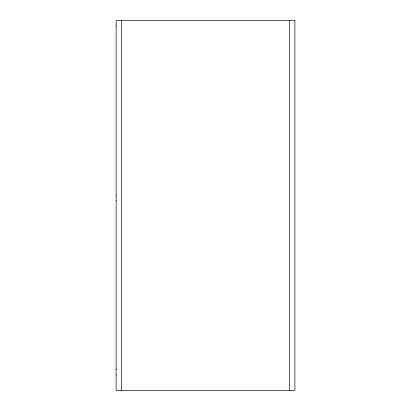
<?xml version="1.0" encoding="UTF-8"?>
<svg xmlns="http://www.w3.org/2000/svg" width="411" height="411" viewBox="0 0 411 411"><rect width="100%" height="100%" fill="white"/><g stroke="black" fill="none" stroke-linecap="round" stroke-linejoin="round"><path stroke-width="0.62" d="M116.108 25.944L116.426 25.944M116.108 195.097L116.426 195.097M116.108 200.491L116.426 200.491M116.108 369.643L116.426 369.643M116.108 375.038L116.426 375.038M289.498 20.55L289.498 390.45M121.502 20.55L121.502 390.45M294.893 20.55L116.108 20.55L116.108 390.45L294.893 390.45L294.893 20.55"/></g></svg>
